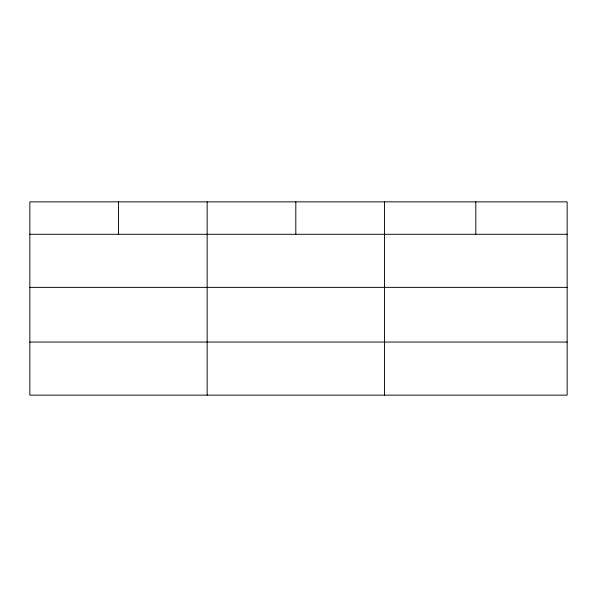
<?xml version="1.0" encoding="UTF-8"?>
<svg xmlns="http://www.w3.org/2000/svg" width="597" height="597" viewBox="0 0 597 597"><rect width="100%" height="100%" fill="white"/><g stroke="black" fill="none" stroke-linecap="round" stroke-linejoin="round"><path stroke-width="0.9" d="M567.15 287.366L567.15 201.861L29.85 201.861L29.85 395.139L567.15 395.139L567.15 287.366L29.85 287.366M29.85 234.285L567.15 234.285M29.85 342.059L567.15 342.059M475.809 201.861L475.809 234.285M384.468 201.861L384.468 395.139M295.813 201.861L295.813 234.285M207.159 201.861L207.159 395.139M118.505 201.861L118.505 234.285"/></g></svg>
